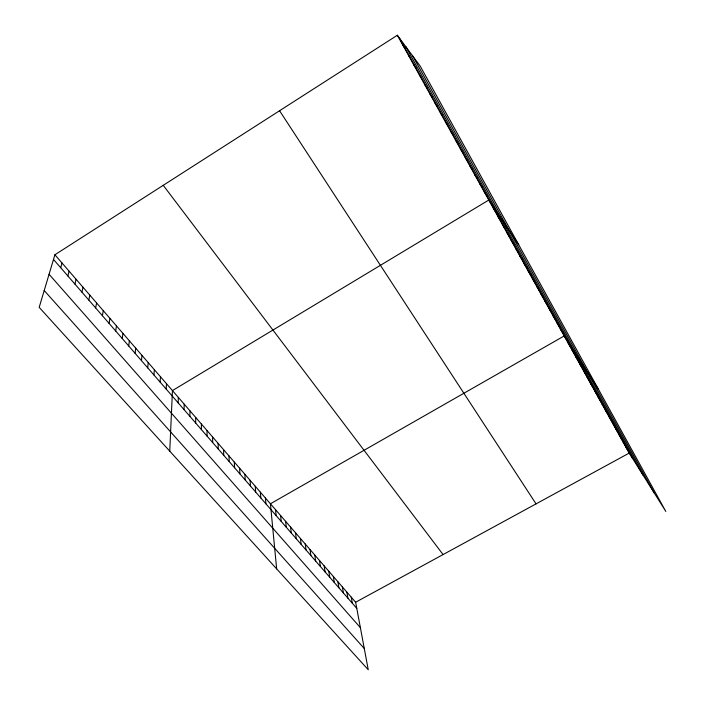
<?xml version="1.0" encoding="UTF-8"?>
<svg xmlns="http://www.w3.org/2000/svg" width="705" height="705" viewBox="0 0 705 705"><rect width="100%" height="100%" fill="white"/><g stroke="black" fill="none" stroke-linecap="round" stroke-linejoin="round"><path stroke-width="1.06" d="M195.69 423.018L195.726 417.483M189.901 416.364L189.989 410.865M184.067 409.649L184.199 404.168M178.162 402.863L178.347 397.417M169.755 451.147L172.443 390.588L488.794 200.044L518.721 244.732M166.186 389.072L166.477 383.696M160.097 382.075L160.449 376.726M153.954 375.007L154.36 369.693M147.742 367.86L148.209 362.582M141.467 360.643L141.987 355.399M135.131 353.346L135.704 348.147M128.724 345.979L129.359 340.815M122.247 338.523L122.943 333.403M115.699 330.998L116.466 325.913M109.09 323.383L109.909 318.343M102.401 315.69L103.291 310.693M95.642 307.918L96.603 302.965M88.812 300.057L89.835 295.148M81.903 292.108L82.996 287.243M74.915 284.071L76.087 279.259M67.856 275.946L69.099 271.187M60.718 267.733L62.031 263.027M54.893 254.769L39.189 307.345L368.239 669.75L355.637 602.237L54.893 254.769L397.338 35.25L420.215 66.138L665.811 511.433L629.212 453.086L397.338 35.25M355.637 602.237L629.212 453.086M44.212 290.531L364.274 648.521M49.068 274.271L360.387 627.67M53.501 259.431L356.774 608.362M163.243 185.318L443.075 554.571M402.925 45.323L404.987 48.125M408.451 55.272L410.557 58.163M413.914 65.107L416.056 68.077M419.308 74.827L421.493 77.885M424.639 84.441L426.869 87.57M429.909 93.941L432.183 97.149M435.126 103.335L437.426 106.614M440.281 112.624L442.617 115.972M445.375 121.806L447.754 125.226M450.416 130.892L452.83 134.373M455.395 139.872L457.845 143.423M460.33 148.755L462.806 152.368M465.203 157.532L467.715 161.216M470.024 166.221L472.57 169.967M474.791 174.814L477.364 178.621M479.506 183.318L482.114 187.178M484.176 191.725L486.811 195.646M493.359 208.275L496.047 212.311M497.88 216.426L500.594 220.506M502.357 224.481L505.097 228.614M506.78 232.456L509.548 236.642M511.16 240.343L513.954 244.582M515.487 248.16L518.307 252.434M519.779 255.889L522.625 260.215M524.026 263.538L526.891 267.909M528.23 271.108L531.112 275.523M532.39 278.607L535.298 283.066M279.577 110.738L536.047 503.881M536.505 286.027L539.431 290.522M540.585 293.368L543.529 297.907M544.621 300.638L547.582 305.221M548.613 307.838L551.601 312.465M552.57 314.968L555.575 319.629M556.483 322.026L559.514 326.723M560.36 329.015L563.41 333.747M598.325 389.072L564.203 335.941L270.412 503.784L276.651 568.873M568.124 343L571.2 347.803M572.002 349.988L575.095 354.826M575.844 356.915L578.955 361.78M579.642 363.762L582.771 368.662M583.414 370.548L586.551 375.483M587.142 377.272L590.297 382.233M590.834 383.925L594.007 388.913M594.491 390.517L597.681 395.54M598.113 397.047L601.312 402.088M601.7 403.507L604.916 408.583M605.251 409.913L608.477 415.016M608.776 416.258L612.01 421.379M612.257 422.533L615.509 427.688M615.712 428.763L618.981 433.936M619.14 434.923L622.409 440.131M622.524 441.039L625.811 446.265M625.881 447.085L629.177 452.337M405.789 46.653L642.969 475.011M399.356 37.973L632.517 458.356M412.866 56.215L654.275 493.033M351.257 597.179L352.368 603.286M346.834 592.077L347.926 598.175M342.383 586.921L343.441 593.011M337.88 581.731L338.911 587.803M333.342 576.487L334.346 582.55M328.768 571.2L329.737 577.245M324.141 565.859L325.084 571.896M319.48 560.475L320.396 566.494M314.774 555.038L315.655 561.048M310.033 549.548L310.879 555.549M305.239 544.013L306.049 549.997M300.4 538.426L301.176 544.392M295.518 532.786L296.267 538.735M290.592 527.093L291.306 533.024M285.622 521.347L286.292 527.261M280.599 515.549L281.233 521.444M275.532 509.689L276.131 515.575M265.406 497.986L265.926 503.837M260.339 492.143L260.832 497.968M255.236 486.247L255.686 492.046M250.081 480.29L250.487 486.071M244.873 474.271L245.243 480.035M239.621 468.208L239.947 473.945M234.316 462.075L234.598 467.794M228.966 455.888L229.204 461.581M223.555 449.64L223.758 455.315M218.101 443.339L218.25 448.979M212.584 436.968L212.69 442.59M207.023 430.535L207.076 436.131M201.401 424.04L201.41 429.609"/></g></svg>
